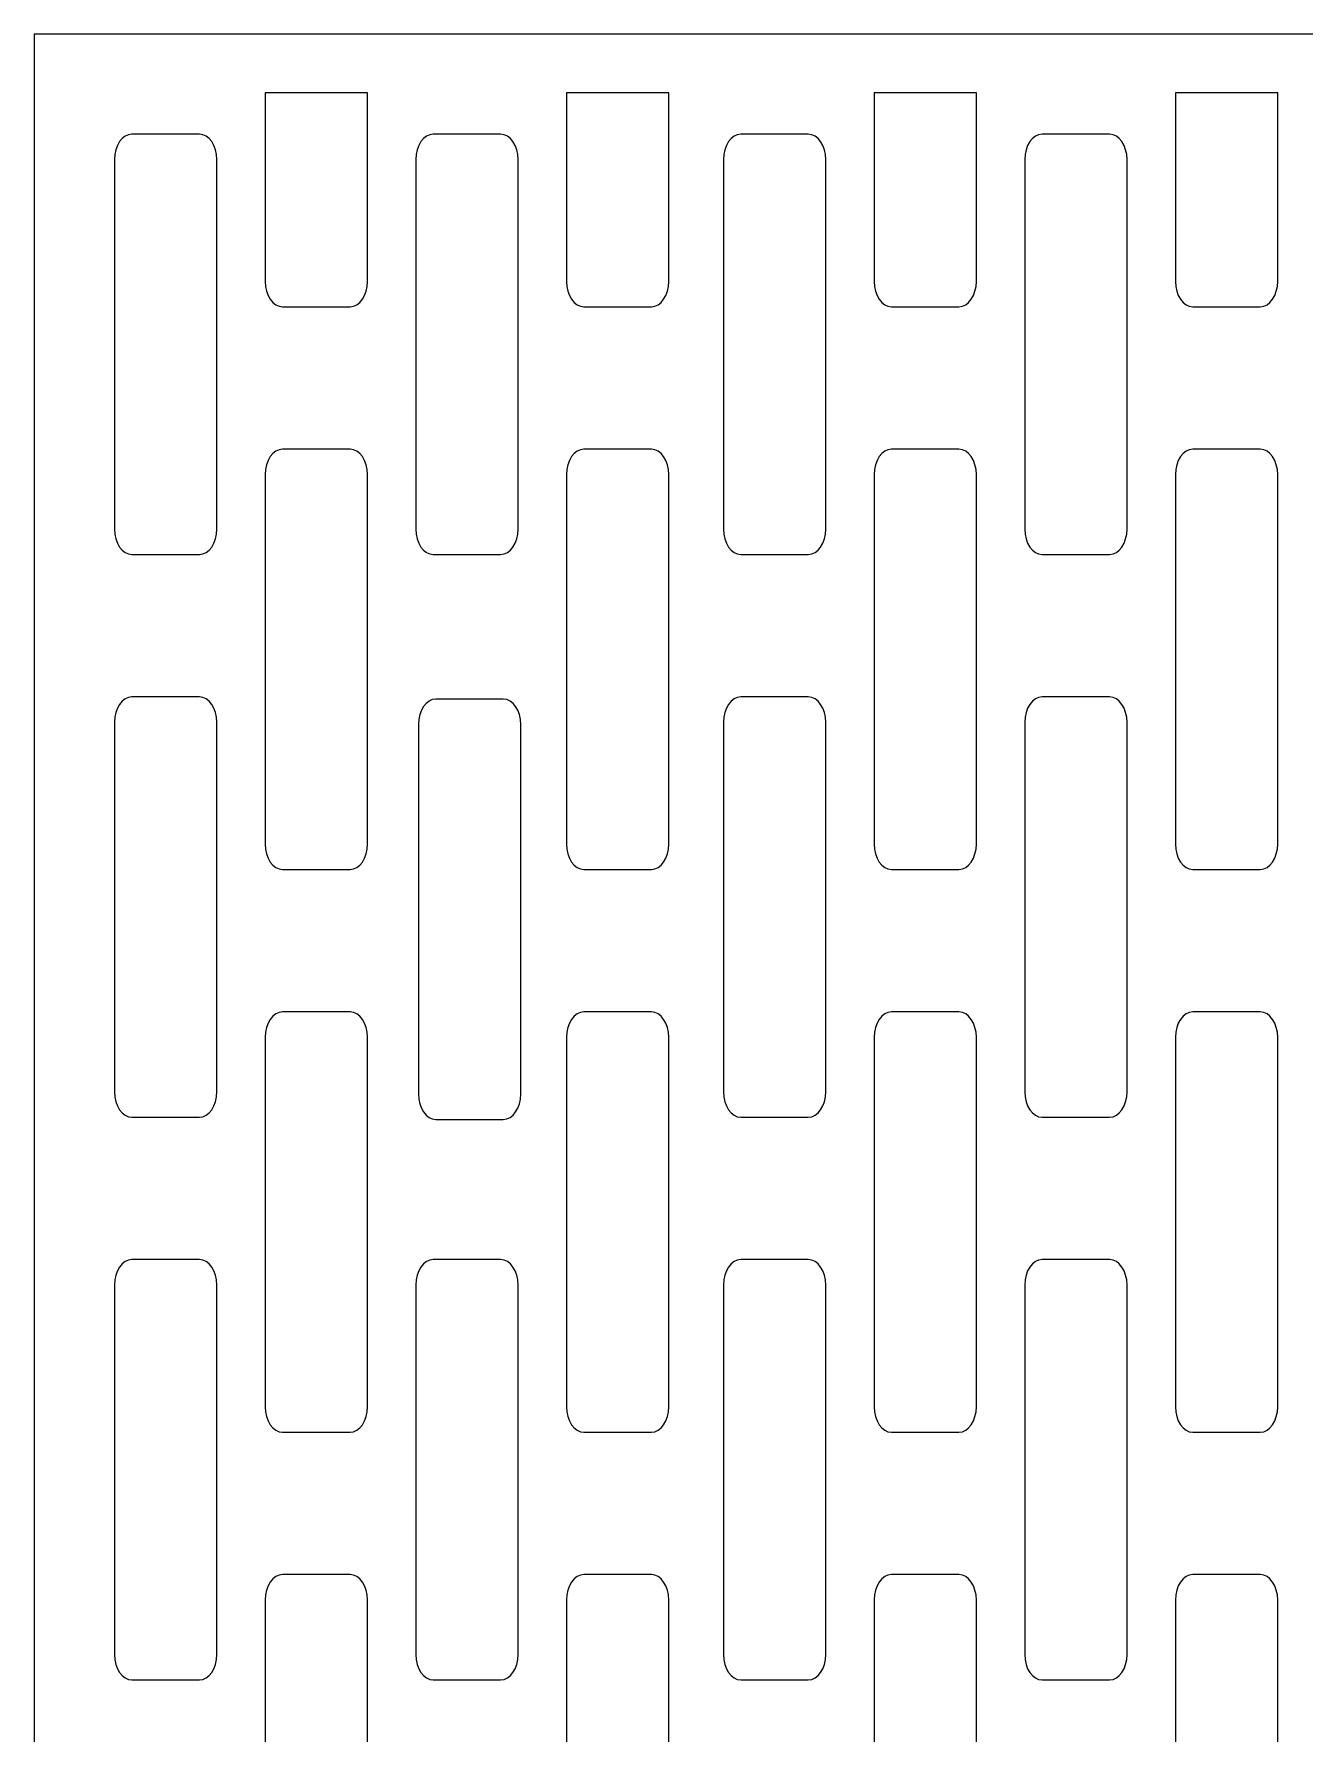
# Model space of a CAD drawing. Header units: centimetres. Extents: x -21.3 to -16.3, y -3.9 to 9.
# Drawn here: x -21.275 to -18.796, y 5.683 to 9.001 of the extents above; entities that cross this region are included whole.
import ezdxf

# ---------------------------------------------------------------- set-up
doc = ezdxf.new("R2010")
doc.units = ezdxf.units.CM
doc.header["$MEASUREMENT"] = 0
doc.layers.add('layer 1', color=7, linetype='Continuous')

msp = doc.modelspace()

# ---------------------------------------------------------------- linework, layer by layer
at = {"layer": 'layer 1', "color": 250}
for points, knots in [([(-21.27529, 9.00078), (-21.27529, 9.00078), (-16.3166, 9.00078), (-16.3166, 9.00078), (-16.3166, 9.00078), (-16.3166, 9.00078), (-16.3166, -3.85302), (-16.3166, -3.85302), (-16.3166, -3.85302), (-16.3166, -3.85302), (-21.27529, -3.85302), (-21.27529, -3.85302), (-21.27529, -3.85302), (-21.27529, -3.85302), (-21.27529, 9.00078), (-21.27529, 9.00078)], [0, 0, 0, 0, 0.2, 0.2, 0.2, 0.2, 0.4, 0.4, 0.4, 0.4, 0.6, 0.6, 0.6, 0.6, 1, 1, 1, 1]), ([(-20.62482, 8.88597), (-20.62482, 8.88597), (-20.62482, 8.51805), (-20.62482, 8.51805), (-20.62482, 8.51805), (-20.62482, 8.49076), (-20.64013, 8.46845), (-20.65887, 8.46845), (-20.65887, 8.46845), (-20.65887, 8.46845), (-20.79046, 8.46845), (-20.79046, 8.46845), (-20.79046, 8.46845), (-20.80918, 8.46845), (-20.8245, 8.49076), (-20.8245, 8.51805), (-20.8245, 8.51805), (-20.8245, 8.51805), (-20.8245, 8.88597), (-20.8245, 8.88597), (-20.8245, 8.88597), (-20.8245, 8.88597), (-20.62482, 8.88597), (-20.62482, 8.88597)], [0, 0, 0, 0, 0.1428571, 0.1428571, 0.1428571, 0.1428571, 0.2857143, 0.2857143, 0.2857143, 0.2857143, 0.4285714, 0.4285714, 0.4285714, 0.4285714, 0.5714286, 0.5714286, 0.5714286, 0.5714286, 0.7142857, 0.7142857, 0.7142857, 0.7142857, 1, 1, 1, 1]), ([(-20.037, 8.88597), (-20.037, 8.88597), (-20.037, 8.51805), (-20.037, 8.51805), (-20.037, 8.51805), (-20.037, 8.49076), (-20.05233, 8.46845), (-20.07105, 8.46845), (-20.07105, 8.46845), (-20.07105, 8.46845), (-20.20264, 8.46845), (-20.20264, 8.46845), (-20.20264, 8.46845), (-20.22136, 8.46845), (-20.23668, 8.49076), (-20.23668, 8.51805), (-20.23668, 8.51805), (-20.23668, 8.51805), (-20.23668, 8.88597), (-20.23668, 8.88597), (-20.23668, 8.88597), (-20.23668, 8.88597), (-20.037, 8.88597), (-20.037, 8.88597)], [0, 0, 0, 0, 0.1428571, 0.1428571, 0.1428571, 0.1428571, 0.2857143, 0.2857143, 0.2857143, 0.2857143, 0.4285714, 0.4285714, 0.4285714, 0.4285714, 0.5714286, 0.5714286, 0.5714286, 0.5714286, 0.7142857, 0.7142857, 0.7142857, 0.7142857, 1, 1, 1, 1]), ([(-19.43699, 8.88597), (-19.43699, 8.88597), (-19.43699, 8.51805), (-19.43699, 8.51805), (-19.43699, 8.51805), (-19.43699, 8.49076), (-19.4523, 8.46845), (-19.47104, 8.46845), (-19.47104, 8.46845), (-19.47104, 8.46845), (-19.60263, 8.46845), (-19.60263, 8.46845), (-19.60263, 8.46845), (-19.62135, 8.46845), (-19.63666, 8.49076), (-19.63666, 8.51805), (-19.63666, 8.51805), (-19.63666, 8.51805), (-19.63666, 8.88597), (-19.63666, 8.88597), (-19.63666, 8.88597), (-19.63666, 8.88597), (-19.43699, 8.88597), (-19.43699, 8.88597)], [0, 0, 0, 0, 0.1428571, 0.1428571, 0.1428571, 0.1428571, 0.2857143, 0.2857143, 0.2857143, 0.2857143, 0.4285714, 0.4285714, 0.4285714, 0.4285714, 0.5714286, 0.5714286, 0.5714286, 0.5714286, 0.7142857, 0.7142857, 0.7142857, 0.7142857, 1, 1, 1, 1]), ([(-18.84917, 8.88597), (-18.84917, 8.88597), (-18.84917, 8.51805), (-18.84917, 8.51805), (-18.84917, 8.51805), (-18.84917, 8.49076), (-18.86449, 8.46846), (-18.88323, 8.46846), (-18.88323, 8.46846), (-18.88323, 8.46846), (-19.01482, 8.46846), (-19.01482, 8.46846), (-19.01482, 8.46846), (-19.03353, 8.46846), (-19.04886, 8.49076), (-19.04886, 8.51805), (-19.04886, 8.51805), (-19.04886, 8.51805), (-19.04886, 8.88597), (-19.04886, 8.88597), (-19.04886, 8.88597), (-19.04886, 8.88597), (-18.84917, 8.88597), (-18.84917, 8.88597)], [0, 0, 0, 0, 0.1428571, 0.1428571, 0.1428571, 0.1428571, 0.2857143, 0.2857143, 0.2857143, 0.2857143, 0.4285714, 0.4285714, 0.4285714, 0.4285714, 0.5714286, 0.5714286, 0.5714286, 0.5714286, 0.7142857, 0.7142857, 0.7142857, 0.7142857, 1, 1, 1, 1]), ([(-21.08433, 8.80528), (-21.08433, 8.80528), (-20.95275, 8.80528), (-20.95275, 8.80528), (-20.95275, 8.80528), (-20.93402, 8.80528), (-20.9187, 8.78296), (-20.9187, 8.75568), (-20.9187, 8.75568), (-20.9187, 8.75568), (-20.9187, 8.03452), (-20.9187, 8.03452), (-20.9187, 8.03452), (-20.9187, 8.00722), (-20.93402, 7.98491), (-20.95275, 7.98491), (-20.95275, 7.98491), (-20.95275, 7.98491), (-21.08433, 7.98491), (-21.08433, 7.98491), (-21.08433, 7.98491), (-21.10308, 7.98491), (-21.11838, 8.00722), (-21.11838, 8.03452), (-21.11838, 8.03452), (-21.11838, 8.03452), (-21.11838, 8.75568), (-21.11838, 8.75568), (-21.11838, 8.75568), (-21.11838, 8.78296), (-21.10308, 8.80528), (-21.08433, 8.80528)], [0, 0, 0, 0, 0.1111111, 0.1111111, 0.1111111, 0.1111111, 0.2222222, 0.2222222, 0.2222222, 0.2222222, 0.3333333, 0.3333333, 0.3333333, 0.3333333, 0.4444444, 0.4444444, 0.4444444, 0.4444444, 0.5555556, 0.5555556, 0.5555556, 0.5555556, 0.6666667, 0.6666667, 0.6666667, 0.6666667, 0.7777778, 0.7777778, 0.7777778, 0.7777778, 1, 1, 1, 1]), ([(-20.49654, 8.80528), (-20.49654, 8.80528), (-20.36497, 8.80528), (-20.36497, 8.80528), (-20.36497, 8.80528), (-20.34622, 8.80528), (-20.33092, 8.78296), (-20.33092, 8.75568), (-20.33092, 8.75568), (-20.33092, 8.75568), (-20.33092, 8.03452), (-20.33092, 8.03452), (-20.33092, 8.03452), (-20.33092, 8.00722), (-20.34622, 7.98491), (-20.36497, 7.98491), (-20.36497, 7.98491), (-20.36497, 7.98491), (-20.49654, 7.98491), (-20.49654, 7.98491), (-20.49654, 7.98491), (-20.51527, 7.98491), (-20.53059, 8.00722), (-20.53059, 8.03452), (-20.53059, 8.03452), (-20.53059, 8.03452), (-20.53059, 8.75568), (-20.53059, 8.75568), (-20.53059, 8.75568), (-20.53059, 8.78296), (-20.51527, 8.80528), (-20.49654, 8.80528)], [0, 0, 0, 0, 0.1111111, 0.1111111, 0.1111111, 0.1111111, 0.2222222, 0.2222222, 0.2222222, 0.2222222, 0.3333333, 0.3333333, 0.3333333, 0.3333333, 0.4444444, 0.4444444, 0.4444444, 0.4444444, 0.5555556, 0.5555556, 0.5555556, 0.5555556, 0.6666667, 0.6666667, 0.6666667, 0.6666667, 0.7777778, 0.7777778, 0.7777778, 0.7777778, 1, 1, 1, 1]), ([(-19.8965, 8.80528), (-19.8965, 8.80528), (-19.76492, 8.80528), (-19.76492, 8.80528), (-19.76492, 8.80528), (-19.7462, 8.80528), (-19.73088, 8.78296), (-19.73088, 8.75568), (-19.73088, 8.75568), (-19.73088, 8.75568), (-19.73088, 8.03452), (-19.73088, 8.03452), (-19.73088, 8.03452), (-19.73088, 8.00722), (-19.7462, 7.98491), (-19.76492, 7.98491), (-19.76492, 7.98491), (-19.76492, 7.98491), (-19.8965, 7.98491), (-19.8965, 7.98491), (-19.8965, 7.98491), (-19.91525, 7.98491), (-19.93056, 8.00722), (-19.93056, 8.03452), (-19.93056, 8.03452), (-19.93056, 8.03452), (-19.93056, 8.75568), (-19.93056, 8.75568), (-19.93056, 8.75568), (-19.93056, 8.78296), (-19.91525, 8.80528), (-19.8965, 8.80528)], [0, 0, 0, 0, 0.1111111, 0.1111111, 0.1111111, 0.1111111, 0.2222222, 0.2222222, 0.2222222, 0.2222222, 0.3333333, 0.3333333, 0.3333333, 0.3333333, 0.4444444, 0.4444444, 0.4444444, 0.4444444, 0.5555556, 0.5555556, 0.5555556, 0.5555556, 0.6666667, 0.6666667, 0.6666667, 0.6666667, 0.7777778, 0.7777778, 0.7777778, 0.7777778, 1, 1, 1, 1]), ([(-19.30871, 8.80528), (-19.30871, 8.80528), (-19.17712, 8.80528), (-19.17712, 8.80528), (-19.17712, 8.80528), (-19.1584, 8.80528), (-19.14309, 8.78296), (-19.14309, 8.75568), (-19.14309, 8.75568), (-19.14309, 8.75568), (-19.14309, 8.03452), (-19.14309, 8.03452), (-19.14309, 8.03452), (-19.14309, 8.00722), (-19.1584, 7.98491), (-19.17712, 7.98491), (-19.17712, 7.98491), (-19.17712, 7.98491), (-19.30871, 7.98491), (-19.30871, 7.98491), (-19.30871, 7.98491), (-19.32744, 7.98491), (-19.34276, 8.00722), (-19.34276, 8.03452), (-19.34276, 8.03452), (-19.34276, 8.03452), (-19.34276, 8.75568), (-19.34276, 8.75568), (-19.34276, 8.75568), (-19.34276, 8.78296), (-19.32744, 8.80528), (-19.30871, 8.80528)], [0, 0, 0, 0, 0.1111111, 0.1111111, 0.1111111, 0.1111111, 0.2222222, 0.2222222, 0.2222222, 0.2222222, 0.3333333, 0.3333333, 0.3333333, 0.3333333, 0.4444444, 0.4444444, 0.4444444, 0.4444444, 0.5555556, 0.5555556, 0.5555556, 0.5555556, 0.6666667, 0.6666667, 0.6666667, 0.6666667, 0.7777778, 0.7777778, 0.7777778, 0.7777778, 1, 1, 1, 1]), ([(-20.79046, 8.19052), (-20.79046, 8.19052), (-20.65887, 8.19052), (-20.65887, 8.19052), (-20.65887, 8.19052), (-20.64013, 8.19052), (-20.62482, 8.16822), (-20.62482, 8.14094), (-20.62482, 8.14094), (-20.62482, 8.14094), (-20.62482, 7.41976), (-20.62482, 7.41976), (-20.62482, 7.41976), (-20.62482, 7.39248), (-20.64013, 7.37017), (-20.65887, 7.37017), (-20.65887, 7.37017), (-20.65887, 7.37017), (-20.79046, 7.37017), (-20.79046, 7.37017), (-20.79046, 7.37017), (-20.80918, 7.37017), (-20.8245, 7.39248), (-20.8245, 7.41976), (-20.8245, 7.41976), (-20.8245, 7.41976), (-20.8245, 8.14094), (-20.8245, 8.14094), (-20.8245, 8.14094), (-20.8245, 8.16822), (-20.80918, 8.19052), (-20.79046, 8.19052)], [0, 0, 0, 0, 0.1111111, 0.1111111, 0.1111111, 0.1111111, 0.2222222, 0.2222222, 0.2222222, 0.2222222, 0.3333333, 0.3333333, 0.3333333, 0.3333333, 0.4444444, 0.4444444, 0.4444444, 0.4444444, 0.5555556, 0.5555556, 0.5555556, 0.5555556, 0.6666667, 0.6666667, 0.6666667, 0.6666667, 0.7777778, 0.7777778, 0.7777778, 0.7777778, 1, 1, 1, 1]), ([(-20.20264, 8.19052), (-20.20264, 8.19052), (-20.07105, 8.19052), (-20.07105, 8.19052), (-20.07105, 8.19052), (-20.05233, 8.19052), (-20.037, 8.16822), (-20.037, 8.14094), (-20.037, 8.14094), (-20.037, 8.14094), (-20.037, 7.41976), (-20.037, 7.41976), (-20.037, 7.41976), (-20.037, 7.39248), (-20.05233, 7.37017), (-20.07105, 7.37017), (-20.07105, 7.37017), (-20.07105, 7.37017), (-20.20264, 7.37017), (-20.20264, 7.37017), (-20.20264, 7.37017), (-20.22136, 7.37017), (-20.23668, 7.39248), (-20.23668, 7.41976), (-20.23668, 7.41976), (-20.23668, 7.41976), (-20.23668, 8.14094), (-20.23668, 8.14094), (-20.23668, 8.14094), (-20.23668, 8.16822), (-20.22136, 8.19052), (-20.20264, 8.19052)], [0, 0, 0, 0, 0.1111111, 0.1111111, 0.1111111, 0.1111111, 0.2222222, 0.2222222, 0.2222222, 0.2222222, 0.3333333, 0.3333333, 0.3333333, 0.3333333, 0.4444444, 0.4444444, 0.4444444, 0.4444444, 0.5555556, 0.5555556, 0.5555556, 0.5555556, 0.6666667, 0.6666667, 0.6666667, 0.6666667, 0.7777778, 0.7777778, 0.7777778, 0.7777778, 1, 1, 1, 1]), ([(-19.60263, 8.19052), (-19.60263, 8.19052), (-19.47104, 8.19052), (-19.47104, 8.19052), (-19.47104, 8.19052), (-19.4523, 8.19052), (-19.43699, 8.16822), (-19.43699, 8.14094), (-19.43699, 8.14094), (-19.43699, 8.14094), (-19.43699, 7.41976), (-19.43699, 7.41976), (-19.43699, 7.41976), (-19.43699, 7.39248), (-19.4523, 7.37017), (-19.47104, 7.37017), (-19.47104, 7.37017), (-19.47104, 7.37017), (-19.60263, 7.37017), (-19.60263, 7.37017), (-19.60263, 7.37017), (-19.62135, 7.37017), (-19.63666, 7.39248), (-19.63666, 7.41976), (-19.63666, 7.41976), (-19.63666, 7.41976), (-19.63666, 8.14094), (-19.63666, 8.14094), (-19.63666, 8.14094), (-19.63666, 8.16822), (-19.62135, 8.19052), (-19.60263, 8.19052)], [0, 0, 0, 0, 0.1111111, 0.1111111, 0.1111111, 0.1111111, 0.2222222, 0.2222222, 0.2222222, 0.2222222, 0.3333333, 0.3333333, 0.3333333, 0.3333333, 0.4444444, 0.4444444, 0.4444444, 0.4444444, 0.5555556, 0.5555556, 0.5555556, 0.5555556, 0.6666667, 0.6666667, 0.6666667, 0.6666667, 0.7777778, 0.7777778, 0.7777778, 0.7777778, 1, 1, 1, 1]), ([(-19.01482, 8.19053), (-19.01482, 8.19053), (-18.88323, 8.19053), (-18.88323, 8.19053), (-18.88323, 8.19053), (-18.86449, 8.19053), (-18.84917, 8.16822), (-18.84917, 8.14095), (-18.84917, 8.14095), (-18.84917, 8.14095), (-18.84917, 7.41977), (-18.84917, 7.41977), (-18.84917, 7.41977), (-18.84917, 7.39249), (-18.86449, 7.37019), (-18.88323, 7.37019), (-18.88323, 7.37019), (-18.88323, 7.37019), (-19.01482, 7.37019), (-19.01482, 7.37019), (-19.01482, 7.37019), (-19.03353, 7.37019), (-19.04886, 7.39249), (-19.04886, 7.41977), (-19.04886, 7.41977), (-19.04886, 7.41977), (-19.04886, 8.14095), (-19.04886, 8.14095), (-19.04886, 8.14095), (-19.04886, 8.16822), (-19.03353, 8.19053), (-19.01482, 8.19053)], [0, 0, 0, 0, 0.1111111, 0.1111111, 0.1111111, 0.1111111, 0.2222222, 0.2222222, 0.2222222, 0.2222222, 0.3333333, 0.3333333, 0.3333333, 0.3333333, 0.4444444, 0.4444444, 0.4444444, 0.4444444, 0.5555556, 0.5555556, 0.5555556, 0.5555556, 0.6666667, 0.6666667, 0.6666667, 0.6666667, 0.7777778, 0.7777778, 0.7777778, 0.7777778, 1, 1, 1, 1]), ([(-21.08433, 7.70699), (-21.08433, 7.70699), (-20.95275, 7.70699), (-20.95275, 7.70699), (-20.95275, 7.70699), (-20.93402, 7.70699), (-20.9187, 7.68469), (-20.9187, 7.65739), (-20.9187, 7.65739), (-20.9187, 7.65739), (-20.9187, 6.93623), (-20.9187, 6.93623), (-20.9187, 6.93623), (-20.9187, 6.90896), (-20.93402, 6.88664), (-20.95275, 6.88664), (-20.95275, 6.88664), (-20.95275, 6.88664), (-21.08433, 6.88664), (-21.08433, 6.88664), (-21.08433, 6.88664), (-21.10308, 6.88664), (-21.11838, 6.90896), (-21.11838, 6.93623), (-21.11838, 6.93623), (-21.11838, 6.93623), (-21.11838, 7.65739), (-21.11838, 7.65739), (-21.11838, 7.65739), (-21.11838, 7.68469), (-21.10308, 7.70699), (-21.08433, 7.70699)], [0, 0, 0, 0, 0.1111111, 0.1111111, 0.1111111, 0.1111111, 0.2222222, 0.2222222, 0.2222222, 0.2222222, 0.3333333, 0.3333333, 0.3333333, 0.3333333, 0.4444444, 0.4444444, 0.4444444, 0.4444444, 0.5555556, 0.5555556, 0.5555556, 0.5555556, 0.6666667, 0.6666667, 0.6666667, 0.6666667, 0.7777778, 0.7777778, 0.7777778, 0.7777778, 1, 1, 1, 1]), ([(-20.49144, 7.70284), (-20.49144, 7.70284), (-20.35984, 7.70284), (-20.35984, 7.70284), (-20.35984, 7.70284), (-20.34111, 7.70284), (-20.32579, 7.68052), (-20.32579, 7.65323), (-20.32579, 7.65323), (-20.32579, 7.65323), (-20.32579, 6.93207), (-20.32579, 6.93207), (-20.32579, 6.93207), (-20.32579, 6.90478), (-20.34111, 6.88248), (-20.35984, 6.88248), (-20.35984, 6.88248), (-20.35984, 6.88248), (-20.49144, 6.88248), (-20.49144, 6.88248), (-20.49144, 6.88248), (-20.51015, 6.88248), (-20.52547, 6.90478), (-20.52547, 6.93207), (-20.52547, 6.93207), (-20.52547, 6.93207), (-20.52547, 7.65323), (-20.52547, 7.65323), (-20.52547, 7.65323), (-20.52547, 7.68052), (-20.51015, 7.70284), (-20.49144, 7.70284)], [0, 0, 0, 0, 0.1111111, 0.1111111, 0.1111111, 0.1111111, 0.2222222, 0.2222222, 0.2222222, 0.2222222, 0.3333333, 0.3333333, 0.3333333, 0.3333333, 0.4444444, 0.4444444, 0.4444444, 0.4444444, 0.5555556, 0.5555556, 0.5555556, 0.5555556, 0.6666667, 0.6666667, 0.6666667, 0.6666667, 0.7777778, 0.7777778, 0.7777778, 0.7777778, 1, 1, 1, 1]), ([(-19.8965, 7.70699), (-19.8965, 7.70699), (-19.76492, 7.70699), (-19.76492, 7.70699), (-19.76492, 7.70699), (-19.7462, 7.70699), (-19.73088, 7.68469), (-19.73088, 7.65739), (-19.73088, 7.65739), (-19.73088, 7.65739), (-19.73088, 6.93623), (-19.73088, 6.93623), (-19.73088, 6.93623), (-19.73088, 6.90896), (-19.7462, 6.88664), (-19.76492, 6.88664), (-19.76492, 6.88664), (-19.76492, 6.88664), (-19.8965, 6.88664), (-19.8965, 6.88664), (-19.8965, 6.88664), (-19.91525, 6.88664), (-19.93056, 6.90896), (-19.93056, 6.93623), (-19.93056, 6.93623), (-19.93056, 6.93623), (-19.93056, 7.65739), (-19.93056, 7.65739), (-19.93056, 7.65739), (-19.93056, 7.68469), (-19.91525, 7.70699), (-19.8965, 7.70699)], [0, 0, 0, 0, 0.1111111, 0.1111111, 0.1111111, 0.1111111, 0.2222222, 0.2222222, 0.2222222, 0.2222222, 0.3333333, 0.3333333, 0.3333333, 0.3333333, 0.4444444, 0.4444444, 0.4444444, 0.4444444, 0.5555556, 0.5555556, 0.5555556, 0.5555556, 0.6666667, 0.6666667, 0.6666667, 0.6666667, 0.7777778, 0.7777778, 0.7777778, 0.7777778, 1, 1, 1, 1]), ([(-19.30871, 7.70699), (-19.30871, 7.70699), (-19.17712, 7.70699), (-19.17712, 7.70699), (-19.17712, 7.70699), (-19.1584, 7.70699), (-19.14309, 7.68469), (-19.14309, 7.65739), (-19.14309, 7.65739), (-19.14309, 7.65739), (-19.14309, 6.93623), (-19.14309, 6.93623), (-19.14309, 6.93623), (-19.14309, 6.90896), (-19.1584, 6.88664), (-19.17712, 6.88664), (-19.17712, 6.88664), (-19.17712, 6.88664), (-19.30871, 6.88664), (-19.30871, 6.88664), (-19.30871, 6.88664), (-19.32744, 6.88664), (-19.34276, 6.90896), (-19.34276, 6.93623), (-19.34276, 6.93623), (-19.34276, 6.93623), (-19.34276, 7.65739), (-19.34276, 7.65739), (-19.34276, 7.65739), (-19.34276, 7.68469), (-19.32744, 7.70699), (-19.30871, 7.70699)], [0, 0, 0, 0, 0.1111111, 0.1111111, 0.1111111, 0.1111111, 0.2222222, 0.2222222, 0.2222222, 0.2222222, 0.3333333, 0.3333333, 0.3333333, 0.3333333, 0.4444444, 0.4444444, 0.4444444, 0.4444444, 0.5555556, 0.5555556, 0.5555556, 0.5555556, 0.6666667, 0.6666667, 0.6666667, 0.6666667, 0.7777778, 0.7777778, 0.7777778, 0.7777778, 1, 1, 1, 1]), ([(-20.79046, 7.09225), (-20.79046, 7.09225), (-20.65887, 7.09225), (-20.65887, 7.09225), (-20.65887, 7.09225), (-20.64013, 7.09225), (-20.62482, 7.06994), (-20.62482, 7.04266), (-20.62482, 7.04266), (-20.62482, 7.04266), (-20.62482, 6.32148), (-20.62482, 6.32148), (-20.62482, 6.32148), (-20.62482, 6.29419), (-20.64013, 6.27189), (-20.65887, 6.27189), (-20.65887, 6.27189), (-20.65887, 6.27189), (-20.79046, 6.27189), (-20.79046, 6.27189), (-20.79046, 6.27189), (-20.80918, 6.27189), (-20.8245, 6.29419), (-20.8245, 6.32148), (-20.8245, 6.32148), (-20.8245, 6.32148), (-20.8245, 7.04266), (-20.8245, 7.04266), (-20.8245, 7.04266), (-20.8245, 7.06994), (-20.80918, 7.09225), (-20.79046, 7.09225)], [0, 0, 0, 0, 0.1111111, 0.1111111, 0.1111111, 0.1111111, 0.2222222, 0.2222222, 0.2222222, 0.2222222, 0.3333333, 0.3333333, 0.3333333, 0.3333333, 0.4444444, 0.4444444, 0.4444444, 0.4444444, 0.5555556, 0.5555556, 0.5555556, 0.5555556, 0.6666667, 0.6666667, 0.6666667, 0.6666667, 0.7777778, 0.7777778, 0.7777778, 0.7777778, 1, 1, 1, 1]), ([(-20.20264, 7.09225), (-20.20264, 7.09225), (-20.07105, 7.09225), (-20.07105, 7.09225), (-20.07105, 7.09225), (-20.05233, 7.09225), (-20.037, 7.06994), (-20.037, 7.04266), (-20.037, 7.04266), (-20.037, 7.04266), (-20.037, 6.32148), (-20.037, 6.32148), (-20.037, 6.32148), (-20.037, 6.29419), (-20.05233, 6.27189), (-20.07105, 6.27189), (-20.07105, 6.27189), (-20.07105, 6.27189), (-20.20264, 6.27189), (-20.20264, 6.27189), (-20.20264, 6.27189), (-20.22136, 6.27189), (-20.23668, 6.29419), (-20.23668, 6.32148), (-20.23668, 6.32148), (-20.23668, 6.32148), (-20.23668, 7.04266), (-20.23668, 7.04266), (-20.23668, 7.04266), (-20.23668, 7.06994), (-20.22136, 7.09225), (-20.20264, 7.09225)], [0, 0, 0, 0, 0.1111111, 0.1111111, 0.1111111, 0.1111111, 0.2222222, 0.2222222, 0.2222222, 0.2222222, 0.3333333, 0.3333333, 0.3333333, 0.3333333, 0.4444444, 0.4444444, 0.4444444, 0.4444444, 0.5555556, 0.5555556, 0.5555556, 0.5555556, 0.6666667, 0.6666667, 0.6666667, 0.6666667, 0.7777778, 0.7777778, 0.7777778, 0.7777778, 1, 1, 1, 1]), ([(-19.60263, 7.09225), (-19.60263, 7.09225), (-19.47104, 7.09225), (-19.47104, 7.09225), (-19.47104, 7.09225), (-19.4523, 7.09225), (-19.43699, 7.06994), (-19.43699, 7.04266), (-19.43699, 7.04266), (-19.43699, 7.04266), (-19.43699, 6.32148), (-19.43699, 6.32148), (-19.43699, 6.32148), (-19.43699, 6.29419), (-19.4523, 6.27189), (-19.47104, 6.27189), (-19.47104, 6.27189), (-19.47104, 6.27189), (-19.60263, 6.27189), (-19.60263, 6.27189), (-19.60263, 6.27189), (-19.62135, 6.27189), (-19.63666, 6.29419), (-19.63666, 6.32148), (-19.63666, 6.32148), (-19.63666, 6.32148), (-19.63666, 7.04266), (-19.63666, 7.04266), (-19.63666, 7.04266), (-19.63666, 7.06994), (-19.62135, 7.09225), (-19.60263, 7.09225)], [0, 0, 0, 0, 0.1111111, 0.1111111, 0.1111111, 0.1111111, 0.2222222, 0.2222222, 0.2222222, 0.2222222, 0.3333333, 0.3333333, 0.3333333, 0.3333333, 0.4444444, 0.4444444, 0.4444444, 0.4444444, 0.5555556, 0.5555556, 0.5555556, 0.5555556, 0.6666667, 0.6666667, 0.6666667, 0.6666667, 0.7777778, 0.7777778, 0.7777778, 0.7777778, 1, 1, 1, 1]), ([(-19.01482, 7.09226), (-19.01482, 7.09226), (-18.88323, 7.09226), (-18.88323, 7.09226), (-18.88323, 7.09226), (-18.86449, 7.09226), (-18.84917, 7.06994), (-18.84917, 7.04266), (-18.84917, 7.04266), (-18.84917, 7.04266), (-18.84917, 6.32149), (-18.84917, 6.32149), (-18.84917, 6.32149), (-18.84917, 6.29422), (-18.86449, 6.27189), (-18.88323, 6.27189), (-18.88323, 6.27189), (-18.88323, 6.27189), (-19.01482, 6.27189), (-19.01482, 6.27189), (-19.01482, 6.27189), (-19.03353, 6.27189), (-19.04886, 6.29422), (-19.04886, 6.32149), (-19.04886, 6.32149), (-19.04886, 6.32149), (-19.04886, 7.04266), (-19.04886, 7.04266), (-19.04886, 7.04266), (-19.04886, 7.06994), (-19.03353, 7.09226), (-19.01482, 7.09226)], [0, 0, 0, 0, 0.1111111, 0.1111111, 0.1111111, 0.1111111, 0.2222222, 0.2222222, 0.2222222, 0.2222222, 0.3333333, 0.3333333, 0.3333333, 0.3333333, 0.4444444, 0.4444444, 0.4444444, 0.4444444, 0.5555556, 0.5555556, 0.5555556, 0.5555556, 0.6666667, 0.6666667, 0.6666667, 0.6666667, 0.7777778, 0.7777778, 0.7777778, 0.7777778, 1, 1, 1, 1]), ([(-21.08433, 6.6087), (-21.08433, 6.6087), (-20.95275, 6.6087), (-20.95275, 6.6087), (-20.95275, 6.6087), (-20.93402, 6.6087), (-20.9187, 6.5864), (-20.9187, 6.55912), (-20.9187, 6.55912), (-20.9187, 6.55912), (-20.9187, 5.83794), (-20.9187, 5.83794), (-20.9187, 5.83794), (-20.9187, 5.81065), (-20.93402, 5.78836), (-20.95275, 5.78836), (-20.95275, 5.78836), (-20.95275, 5.78836), (-21.08433, 5.78836), (-21.08433, 5.78836), (-21.08433, 5.78836), (-21.10308, 5.78836), (-21.11838, 5.81065), (-21.11838, 5.83794), (-21.11838, 5.83794), (-21.11838, 5.83794), (-21.11838, 6.55912), (-21.11838, 6.55912), (-21.11838, 6.55912), (-21.11838, 6.5864), (-21.10308, 6.6087), (-21.08433, 6.6087)], [0, 0, 0, 0, 0.1111111, 0.1111111, 0.1111111, 0.1111111, 0.2222222, 0.2222222, 0.2222222, 0.2222222, 0.3333333, 0.3333333, 0.3333333, 0.3333333, 0.4444444, 0.4444444, 0.4444444, 0.4444444, 0.5555556, 0.5555556, 0.5555556, 0.5555556, 0.6666667, 0.6666667, 0.6666667, 0.6666667, 0.7777778, 0.7777778, 0.7777778, 0.7777778, 1, 1, 1, 1]), ([(-20.49654, 6.6087), (-20.49654, 6.6087), (-20.36497, 6.6087), (-20.36497, 6.6087), (-20.36497, 6.6087), (-20.34622, 6.6087), (-20.33092, 6.5864), (-20.33092, 6.55912), (-20.33092, 6.55912), (-20.33092, 6.55912), (-20.33092, 5.83794), (-20.33092, 5.83794), (-20.33092, 5.83794), (-20.33092, 5.81065), (-20.34622, 5.78836), (-20.36497, 5.78836), (-20.36497, 5.78836), (-20.36497, 5.78836), (-20.49654, 5.78836), (-20.49654, 5.78836), (-20.49654, 5.78836), (-20.51527, 5.78836), (-20.53059, 5.81065), (-20.53059, 5.83794), (-20.53059, 5.83794), (-20.53059, 5.83794), (-20.53059, 6.55912), (-20.53059, 6.55912), (-20.53059, 6.55912), (-20.53059, 6.5864), (-20.51527, 6.6087), (-20.49654, 6.6087)], [0, 0, 0, 0, 0.1111111, 0.1111111, 0.1111111, 0.1111111, 0.2222222, 0.2222222, 0.2222222, 0.2222222, 0.3333333, 0.3333333, 0.3333333, 0.3333333, 0.4444444, 0.4444444, 0.4444444, 0.4444444, 0.5555556, 0.5555556, 0.5555556, 0.5555556, 0.6666667, 0.6666667, 0.6666667, 0.6666667, 0.7777778, 0.7777778, 0.7777778, 0.7777778, 1, 1, 1, 1]), ([(-19.8965, 6.6087), (-19.8965, 6.6087), (-19.76492, 6.6087), (-19.76492, 6.6087), (-19.76492, 6.6087), (-19.7462, 6.6087), (-19.73088, 6.5864), (-19.73088, 6.55912), (-19.73088, 6.55912), (-19.73088, 6.55912), (-19.73088, 5.83794), (-19.73088, 5.83794), (-19.73088, 5.83794), (-19.73088, 5.81065), (-19.7462, 5.78836), (-19.76492, 5.78836), (-19.76492, 5.78836), (-19.76492, 5.78836), (-19.8965, 5.78836), (-19.8965, 5.78836), (-19.8965, 5.78836), (-19.91525, 5.78836), (-19.93056, 5.81065), (-19.93056, 5.83794), (-19.93056, 5.83794), (-19.93056, 5.83794), (-19.93056, 6.55912), (-19.93056, 6.55912), (-19.93056, 6.55912), (-19.93056, 6.5864), (-19.91525, 6.6087), (-19.8965, 6.6087)], [0, 0, 0, 0, 0.1111111, 0.1111111, 0.1111111, 0.1111111, 0.2222222, 0.2222222, 0.2222222, 0.2222222, 0.3333333, 0.3333333, 0.3333333, 0.3333333, 0.4444444, 0.4444444, 0.4444444, 0.4444444, 0.5555556, 0.5555556, 0.5555556, 0.5555556, 0.6666667, 0.6666667, 0.6666667, 0.6666667, 0.7777778, 0.7777778, 0.7777778, 0.7777778, 1, 1, 1, 1]), ([(-19.30871, 6.6087), (-19.30871, 6.6087), (-19.17712, 6.6087), (-19.17712, 6.6087), (-19.17712, 6.6087), (-19.1584, 6.6087), (-19.14309, 6.5864), (-19.14309, 6.55912), (-19.14309, 6.55912), (-19.14309, 6.55912), (-19.14309, 5.83794), (-19.14309, 5.83794), (-19.14309, 5.83794), (-19.14309, 5.81065), (-19.1584, 5.78836), (-19.17712, 5.78836), (-19.17712, 5.78836), (-19.17712, 5.78836), (-19.30871, 5.78836), (-19.30871, 5.78836), (-19.30871, 5.78836), (-19.32744, 5.78836), (-19.34276, 5.81065), (-19.34276, 5.83794), (-19.34276, 5.83794), (-19.34276, 5.83794), (-19.34276, 6.55912), (-19.34276, 6.55912), (-19.34276, 6.55912), (-19.34276, 6.5864), (-19.32744, 6.6087), (-19.30871, 6.6087)], [0, 0, 0, 0, 0.1111111, 0.1111111, 0.1111111, 0.1111111, 0.2222222, 0.2222222, 0.2222222, 0.2222222, 0.3333333, 0.3333333, 0.3333333, 0.3333333, 0.4444444, 0.4444444, 0.4444444, 0.4444444, 0.5555556, 0.5555556, 0.5555556, 0.5555556, 0.6666667, 0.6666667, 0.6666667, 0.6666667, 0.7777778, 0.7777778, 0.7777778, 0.7777778, 1, 1, 1, 1]), ([(-20.79046, 5.99398), (-20.79046, 5.99398), (-20.65887, 5.99398), (-20.65887, 5.99398), (-20.65887, 5.99398), (-20.64013, 5.99398), (-20.62482, 5.97167), (-20.62482, 5.94438), (-20.62482, 5.94438), (-20.62482, 5.94438), (-20.62482, 5.22321), (-20.62482, 5.22321), (-20.62482, 5.22321), (-20.62482, 5.19592), (-20.64013, 5.17363), (-20.65887, 5.17363), (-20.65887, 5.17363), (-20.65887, 5.17363), (-20.79046, 5.17363), (-20.79046, 5.17363), (-20.79046, 5.17363), (-20.80918, 5.17363), (-20.8245, 5.19592), (-20.8245, 5.22321), (-20.8245, 5.22321), (-20.8245, 5.22321), (-20.8245, 5.94438), (-20.8245, 5.94438), (-20.8245, 5.94438), (-20.8245, 5.97167), (-20.80918, 5.99398), (-20.79046, 5.99398)], [0, 0, 0, 0, 0.1111111, 0.1111111, 0.1111111, 0.1111111, 0.2222222, 0.2222222, 0.2222222, 0.2222222, 0.3333333, 0.3333333, 0.3333333, 0.3333333, 0.4444444, 0.4444444, 0.4444444, 0.4444444, 0.5555556, 0.5555556, 0.5555556, 0.5555556, 0.6666667, 0.6666667, 0.6666667, 0.6666667, 0.7777778, 0.7777778, 0.7777778, 0.7777778, 1, 1, 1, 1]), ([(-20.20264, 5.99398), (-20.20264, 5.99398), (-20.07105, 5.99398), (-20.07105, 5.99398), (-20.07105, 5.99398), (-20.05233, 5.99398), (-20.037, 5.97167), (-20.037, 5.94438), (-20.037, 5.94438), (-20.037, 5.94438), (-20.037, 5.22321), (-20.037, 5.22321), (-20.037, 5.22321), (-20.037, 5.19592), (-20.05233, 5.17363), (-20.07105, 5.17363), (-20.07105, 5.17363), (-20.07105, 5.17363), (-20.20264, 5.17363), (-20.20264, 5.17363), (-20.20264, 5.17363), (-20.22136, 5.17363), (-20.23668, 5.19592), (-20.23668, 5.22321), (-20.23668, 5.22321), (-20.23668, 5.22321), (-20.23668, 5.94438), (-20.23668, 5.94438), (-20.23668, 5.94438), (-20.23668, 5.97167), (-20.22136, 5.99398), (-20.20264, 5.99398)], [0, 0, 0, 0, 0.1111111, 0.1111111, 0.1111111, 0.1111111, 0.2222222, 0.2222222, 0.2222222, 0.2222222, 0.3333333, 0.3333333, 0.3333333, 0.3333333, 0.4444444, 0.4444444, 0.4444444, 0.4444444, 0.5555556, 0.5555556, 0.5555556, 0.5555556, 0.6666667, 0.6666667, 0.6666667, 0.6666667, 0.7777778, 0.7777778, 0.7777778, 0.7777778, 1, 1, 1, 1]), ([(-19.60263, 5.99398), (-19.60263, 5.99398), (-19.47104, 5.99398), (-19.47104, 5.99398), (-19.47104, 5.99398), (-19.4523, 5.99398), (-19.43699, 5.97167), (-19.43699, 5.94438), (-19.43699, 5.94438), (-19.43699, 5.94438), (-19.43699, 5.22321), (-19.43699, 5.22321), (-19.43699, 5.22321), (-19.43699, 5.19592), (-19.4523, 5.17363), (-19.47104, 5.17363), (-19.47104, 5.17363), (-19.47104, 5.17363), (-19.60263, 5.17363), (-19.60263, 5.17363), (-19.60263, 5.17363), (-19.62135, 5.17363), (-19.63666, 5.19592), (-19.63666, 5.22321), (-19.63666, 5.22321), (-19.63666, 5.22321), (-19.63666, 5.94438), (-19.63666, 5.94438), (-19.63666, 5.94438), (-19.63666, 5.97167), (-19.62135, 5.99398), (-19.60263, 5.99398)], [0, 0, 0, 0, 0.1111111, 0.1111111, 0.1111111, 0.1111111, 0.2222222, 0.2222222, 0.2222222, 0.2222222, 0.3333333, 0.3333333, 0.3333333, 0.3333333, 0.4444444, 0.4444444, 0.4444444, 0.4444444, 0.5555556, 0.5555556, 0.5555556, 0.5555556, 0.6666667, 0.6666667, 0.6666667, 0.6666667, 0.7777778, 0.7777778, 0.7777778, 0.7777778, 1, 1, 1, 1]), ([(-19.01482, 5.99398), (-19.01482, 5.99398), (-18.88323, 5.99398), (-18.88323, 5.99398), (-18.88323, 5.99398), (-18.86449, 5.99398), (-18.84917, 5.97167), (-18.84917, 5.94438), (-18.84917, 5.94438), (-18.84917, 5.94438), (-18.84917, 5.22321), (-18.84917, 5.22321), (-18.84917, 5.22321), (-18.84917, 5.19594), (-18.86449, 5.17363), (-18.88323, 5.17363), (-18.88323, 5.17363), (-18.88323, 5.17363), (-19.01482, 5.17363), (-19.01482, 5.17363), (-19.01482, 5.17363), (-19.03353, 5.17363), (-19.04886, 5.19594), (-19.04886, 5.22321), (-19.04886, 5.22321), (-19.04886, 5.22321), (-19.04886, 5.94438), (-19.04886, 5.94438), (-19.04886, 5.94438), (-19.04886, 5.97167), (-19.03353, 5.99398), (-19.01482, 5.99398)], [0, 0, 0, 0, 0.1111111, 0.1111111, 0.1111111, 0.1111111, 0.2222222, 0.2222222, 0.2222222, 0.2222222, 0.3333333, 0.3333333, 0.3333333, 0.3333333, 0.4444444, 0.4444444, 0.4444444, 0.4444444, 0.5555556, 0.5555556, 0.5555556, 0.5555556, 0.6666667, 0.6666667, 0.6666667, 0.6666667, 0.7777778, 0.7777778, 0.7777778, 0.7777778, 1, 1, 1, 1])]:
    msp.add_open_spline(points, degree=3, knots=knots, dxfattribs=at)

doc.saveas('drawing.dxf')
